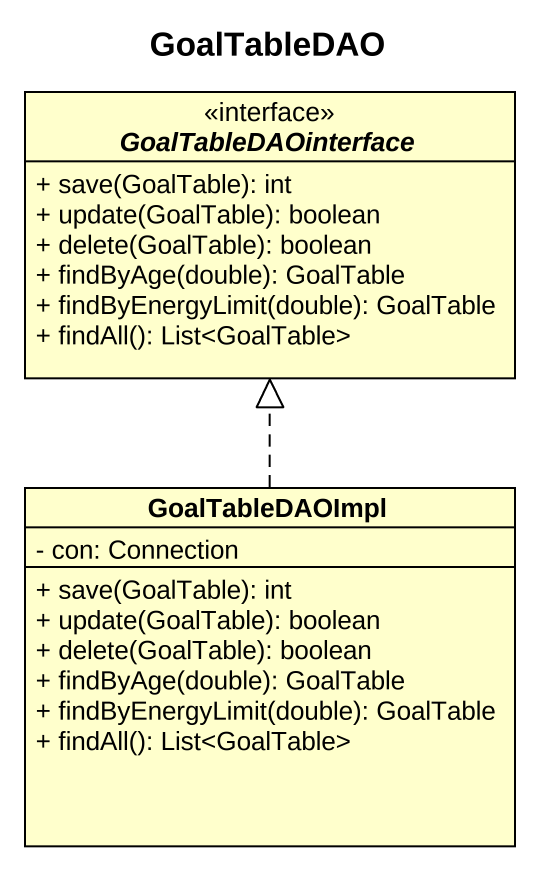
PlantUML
@startuml
title GoalTableDAO
hide circle
hide empty members
skinparam classAttributeIconSize 0
interface GoalTableDAOinterface <<interface>> {
  + save(GoalTable): int
  + update(GoalTable): boolean
  + delete(GoalTable): boolean
  + findByAge(double): GoalTable
  + findByEnergyLimit(double): GoalTable
  + findAll(): List<GoalTable>
}
class GoalTableDAOImpl {
  - con: Connection
  + save(GoalTable): int
  + update(GoalTable): boolean
  + delete(GoalTable): boolean
  + findByAge(double): GoalTable
  + findByEnergyLimit(double): GoalTable
  + findAll(): List<GoalTable>
}
GoalTableDAOImpl .up.|> GoalTableDAOinterface
@enduml
